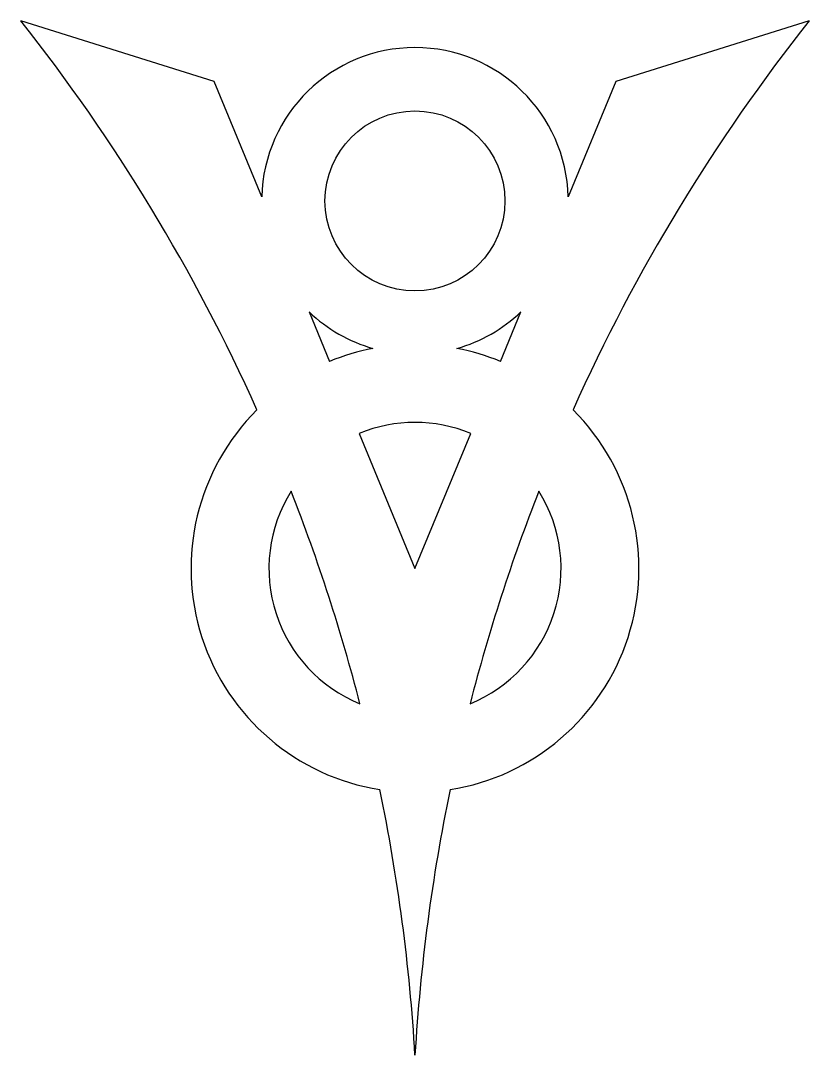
# Model space of a CAD drawing. Extents: x 1.86 to 3.48, y 1.2 to 3.33.
import ezdxf

# ---------------------------------------------------------------- set-up
doc = ezdxf.new("R2010")
doc.units = 0
doc.layers.get('0').update_dxf_attribs({"linetype": 'CONTINUOUS'})

msp = doc.modelspace()

# ---------------------------------------------------------------- linework, layer by layer
at = {"color": 7, "linetype": 'CONTINUOUS'}
for p, q in [((2.2615, 3.2006), (1.8642, 3.3256)), ((3.4842, 3.3256), (3.0869, 3.2006)), ((2.3593, 2.9637), (2.2615, 3.2006)), ((3.0869, 3.2006), (2.9891, 2.9637)), ((2.4568, 2.7275), (2.4988, 2.6259)), ((2.8497, 2.6259), (2.8917, 2.7275)), ((2.5598, 2.478), (2.6742, 2.2006)), ((2.6742, 2.2006), (2.7887, 2.478))]:
    msp.add_line(p, q, dxfattribs=at)
msp.add_circle((2.6742, 2.9554), 0.1849, dxfattribs=at)
for centre, radius, start, end in [((-1.0993, 0.9792), 3.78, 24.1637, 38.3721), ((6.4477, 0.9792), 3.78, 141.6279, 155.8363), ((2.6742, 2.9554), 0.315, 1.4984, 178.5016), ((2.6742, 2.9554), 0.315, 226.349, 254.1041), ((2.6742, 2.9554), 0.315, 285.8959, 313.651), ((2.6742, 2.2006), 0.46, 100.8102, 112.4253), ((2.6742, 2.2006), 0.46, 67.5747, 79.1898), ((2.6742, 2.2006), 0.46, 134.9015, 260.9724), ((2.6742, 2.2006), 0.46, 279.0276, 45.0985), ((2.6742, 2.2006), 0.3, 67.5747, 112.4253), ((2.6742, 2.2006), 0.3, 148.0408, 247.833), ((-1.0993, 0.9792), 3.78, 14.4567, 21.4172), ((2.6742, 2.2006), 0.3, 292.167, 31.9592), ((6.4477, 0.9792), 3.78, 158.5828, 165.5433), ((-1.0993, 0.9792), 3.78, 3.3593, 11.7102), ((6.4477, 0.9792), 3.78, 168.2898, 176.6407)]:
    msp.add_arc(centre, radius, start, end, dxfattribs=at)

doc.saveas('drawing.dxf')
